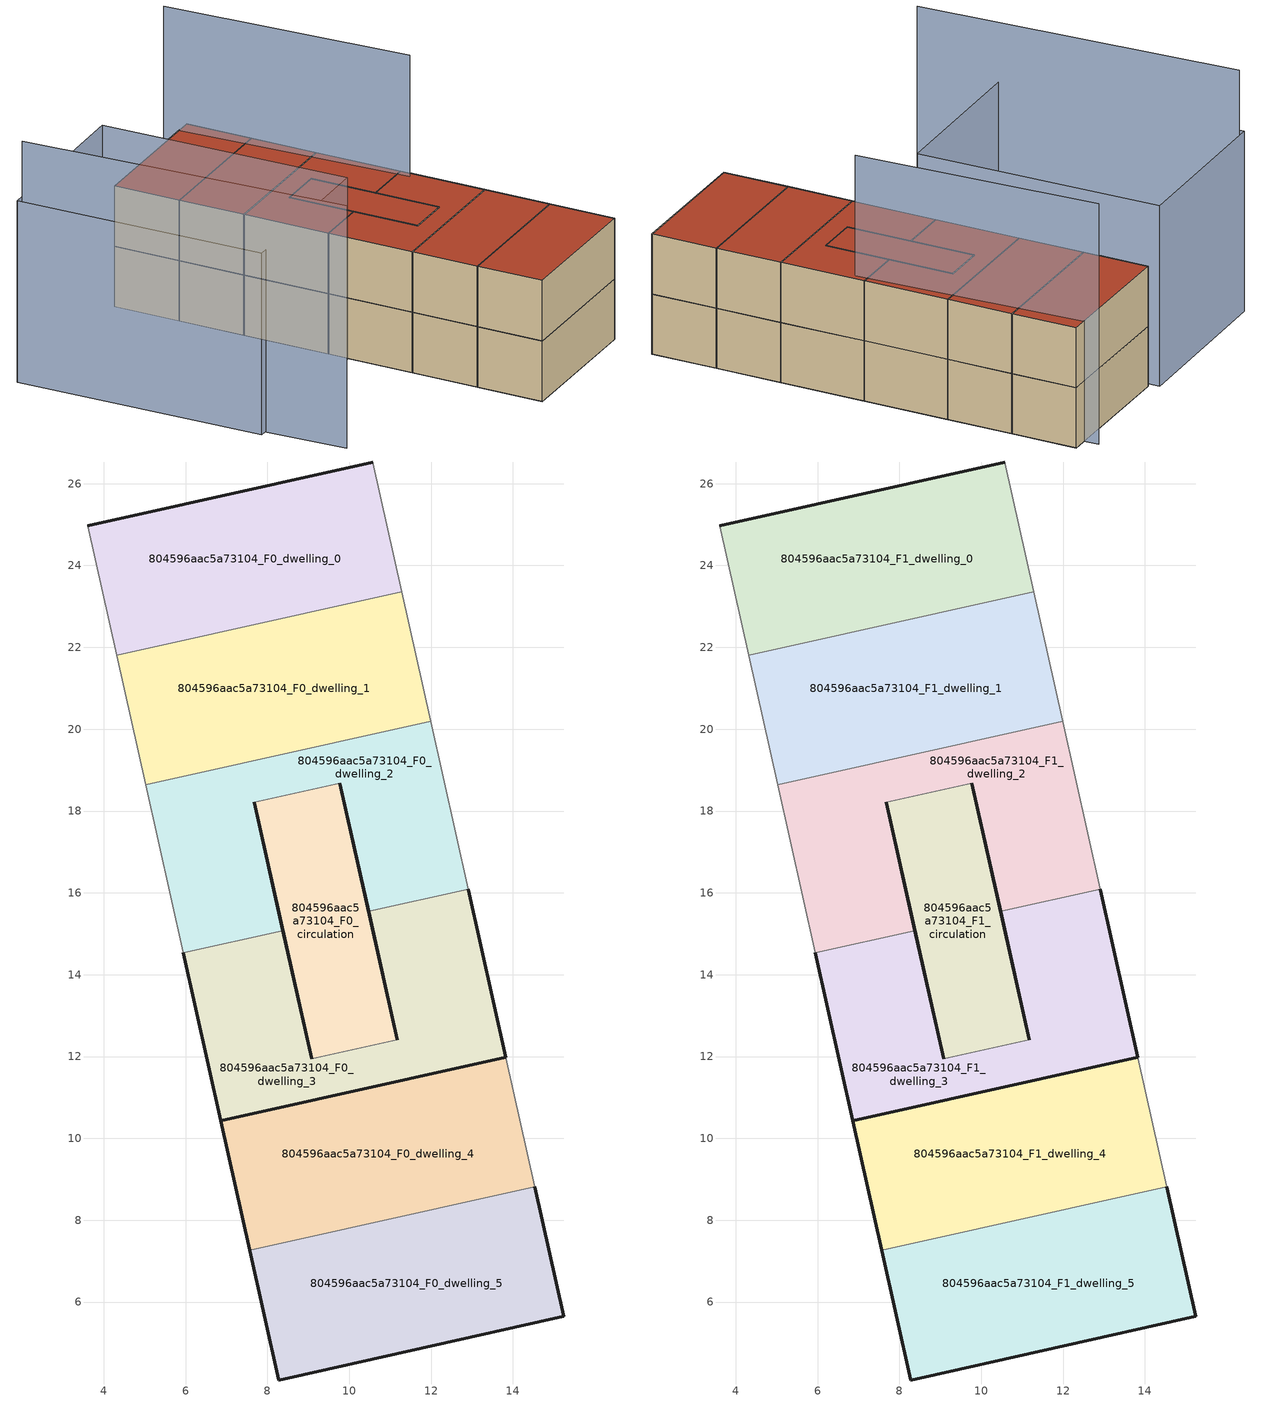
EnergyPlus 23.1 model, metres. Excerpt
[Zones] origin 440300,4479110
804596aac5a73104_F0_dwelling_0
 floor ground (EU_floor_Construction): 11.29,23.36 10.58,26.53 3.61,24.97 4.32,21.81 z0
 wall outside (EU_wall_Construction): 3.61,24.97 10.58,26.53 z0:3
 wall adiabatic (EU_wall_Construction): 4.32,21.81 3.61,24.97 / 10.58,26.53 11.29,23.36 z0:3
 wall to 804596aac5a73104_F0_dwelling_1 (EU_wall_Construction): 11.29,23.36 4.31,21.81 z0:3
804596aac5a73104_F0_dwelling_1
 floor ground (EU_floor_Construction): 11.99,20.2 11.29,23.36 4.32,21.81 5.02,18.64 z0
 wall adiabatic (EU_wall_Construction): 5.02,18.64 4.32,21.81 / 11.29,23.36 11.99,20.2 z0:3
 wall to 804596aac5a73104_F0_dwelling_2 (EU_wall_Construction): 11.99,20.2 5.02,18.64 z0:3
804596aac5a73104_F0_dwelling_2
 floor ground (EU_floor_Construction): 12.91,16.09 11.99,20.2 5.02,18.64 5.94,14.53 8.38,15.08 7.68,18.21 9.77,18.68 10.47,15.55 z0
 wall outside (EU_wall_Construction): 10.47,15.55 9.77,18.68 / 7.68,18.21 8.38,15.08 z0:3
 wall adiabatic (EU_wall_Construction): 5.94,14.53 5.02,18.64 / 11.99,20.2 12.91,16.09 z0:3
 wall to 804596aac5a73104_F0_circulation (EU_wall_Construction): 9.77,18.68 7.68,18.21 z0:3
 wall to 804596aac5a73104_F0_dwelling_3 (EU_wall_Construction): 8.38,15.08 5.94,14.53 / 12.91,16.09 10.47,15.55 z0:3
804596aac5a73104_F0_dwelling_3
 floor ground (EU_floor_Construction): 13.83,11.99 12.91,16.09 10.47,15.55 11.17,12.41 9.08,11.95 8.38,15.08 5.94,14.53 6.86,10.43 z0
 wall outside (EU_wall_Construction): 8.38,15.08 9.08,11.95 / 11.17,12.41 10.47,15.55 / 12.91,16.09 13.83,11.99 6.86,10.43 5.94,14.53 z0:3
 wall to 804596aac5a73104_F0_circulation (EU_wall_Construction): 9.08,11.95 11.17,12.41 z0:3
804596aac5a73104_F0_dwelling_4
 floor ground (EU_floor_Construction): 14.54,8.82 13.83,11.99 6.86,10.43 7.56,7.26 z0
 wall outside (EU_wall_Construction): 7.56,7.26 6.86,10.43 13.83,11.98 z0:3
 wall adiabatic (EU_wall_Construction): 13.83,11.99 14.54,8.82 z0:3
 wall to 804596aac5a73104_F0_dwelling_5 (EU_wall_Construction): 14.54,8.82 7.56,7.26 z0:3
804596aac5a73104_F0_dwelling_5
 floor ground (EU_floor_Construction): 15.24,5.65 14.54,8.82 7.56,7.26 8.27,4.09 z0
 wall outside (EU_wall_Construction): 14.54,8.82 15.24,5.65 8.27,4.09 7.56,7.26 z0:3
804596aac5a73104_F0_circulation
 floor ground (EU_floor_Construction): 11.17,12.41 9.77,18.68 7.68,18.21 9.08,11.95 z0
 wall outside (EU_wall_Construction): 9.77,18.68 11.17,12.41 / 9.08,11.95 7.68,18.21 z0:3
804596aac5a73104_F1_dwelling_0
 floor to 804596aac5a73104_F0_dwelling_0 (EU_floor_Construction): 11.29,23.36 10.58,26.53 3.61,24.97 4.31,21.81 z3
 wall outside (EU_wall_Construction): 3.61,24.97 10.58,26.53 z3:6
 wall adiabatic (EU_wall_Construction): 4.32,21.81 3.61,24.97 / 10.58,26.53 11.29,23.36 z3:6
 wall to 804596aac5a73104_F1_dwelling_1 (EU_wall_Construction): 11.29,23.36 4.31,21.81 z3:6
 roof outside (EU_roof_Construction): 10.58,26.53 11.29,23.36 4.32,21.81 3.61,24.97 z6
804596aac5a73104_F1_dwelling_1
 floor to 804596aac5a73104_F0_dwelling_1 (EU_floor_Construction): 11.99,20.2 11.29,23.36 4.31,21.81 5.02,18.64 z3
 wall adiabatic (EU_wall_Construction): 5.02,18.64 4.32,21.81 / 11.29,23.36 11.99,20.2 z3:6
 wall to 804596aac5a73104_F1_dwelling_2 (EU_wall_Construction): 11.99,20.2 5.02,18.64 z3:6
 roof outside (EU_roof_Construction): 11.29,23.36 11.99,20.2 5.02,18.64 4.32,21.81 z6
804596aac5a73104_F1_dwelling_2
 floor to 804596aac5a73104_F0_dwelling_2 (EU_floor_Construction): 12.91,16.09 11.99,20.2 5.02,18.64 5.94,14.53 8.38,15.08 7.68,18.21 9.77,18.68 10.47,15.55 z3
 wall outside (EU_wall_Construction): 10.47,15.55 9.77,18.68 / 7.68,18.21 8.38,15.08 z3:6
 wall adiabatic (EU_wall_Construction): 5.94,14.53 5.02,18.64 / 11.99,20.2 12.91,16.09 z3:6
 wall to 804596aac5a73104_F1_circulation (EU_wall_Construction): 9.77,18.68 7.68,18.21 z3:6
 wall to 804596aac5a73104_F1_dwelling_3 (EU_wall_Construction): 8.38,15.08 5.94,14.53 / 12.91,16.09 10.47,15.55 z3:6
 roof outside (EU_roof_Construction): 11.99,20.2 12.91,16.09 10.47,15.55 9.77,18.68 7.68,18.21 8.38,15.08 5.94,14.53 5.02,18.64 z6
804596aac5a73104_F1_dwelling_3
 floor to 804596aac5a73104_F0_dwelling_3 (EU_floor_Construction): 13.83,11.99 12.91,16.09 10.47,15.55 11.17,12.41 9.08,11.95 8.38,15.08 5.94,14.53 6.86,10.43 z3
 wall outside (EU_wall_Construction): 8.38,15.08 9.08,11.95 / 11.17,12.41 10.47,15.55 / 12.91,16.09 13.83,11.99 6.86,10.43 5.94,14.53 z3:6
 wall to 804596aac5a73104_F1_circulation (EU_wall_Construction): 9.08,11.95 11.17,12.41 z3:6
 roof outside (EU_roof_Construction): 12.91,16.09 13.83,11.99 6.86,10.43 5.94,14.53 8.38,15.08 9.08,11.95 11.17,12.41 10.47,15.55 z6
804596aac5a73104_F1_dwelling_4
 floor to 804596aac5a73104_F0_dwelling_4 (EU_floor_Construction): 14.54,8.82 13.83,11.99 6.86,10.43 7.56,7.26 z3
 wall outside (EU_wall_Construction): 7.56,7.26 6.86,10.43 13.83,11.98 z3:6
 wall adiabatic (EU_wall_Construction): 13.83,11.99 14.54,8.82 z3:6
 wall to 804596aac5a73104_F1_dwelling_5 (EU_wall_Construction): 14.54,8.82 7.56,7.26 z3:6
 roof outside (EU_roof_Construction): 13.83,11.99 14.54,8.82 7.56,7.26 6.86,10.43 z6
804596aac5a73104_F1_dwelling_5
 floor to 804596aac5a73104_F0_dwelling_5 (EU_floor_Construction): 15.24,5.65 14.54,8.82 7.56,7.26 8.27,4.09 z3
 wall outside (EU_wall_Construction): 14.54,8.82 15.24,5.65 8.27,4.09 7.56,7.26 z3:6
 roof outside (EU_roof_Construction): 14.54,8.82 15.24,5.65 8.27,4.09 7.56,7.26 z6
804596aac5a73104_F1_circulation
 floor to 804596aac5a73104_F0_circulation (EU_floor_Construction): 11.17,12.41 9.77,18.68 7.68,18.21 9.08,11.95 z3
 wall outside (EU_wall_Construction): 9.77,18.68 11.17,12.41 / 9.08,11.95 7.68,18.21 z3:6
 roof outside (EU_roof_Construction): 9.77,18.68 11.17,12.41 9.08,11.95 7.68,18.21 z6
shading: -5.03,23.16 -0.92,7.79 / 12.74,15.42 9.64,27.07 z0:12; 13.96,5.55 10.86,13.1 z0:3; -2.3,11.56 -5.09,23.4 / -5.09,23.4 3.26,25.36 / 3.26,25.36 6.05,13.53 / 6.05,13.53 -2.3,11.56 z0:9
[Building]
EU S2 Campaign: North Axis=0; Terrain=City; Solar Distribution=FullExterior
[Site:Location]
Madrid: Latitude=40.5; Longitude=-3.5; Time Zone=1; Elevation=609
[SizingPeriod:WeatherFileDays]
AnnualSizingPeriod: Begin Month=1; Begin Day of Month=1; End Month=12; End Day of Month=31; Day of Week for Start Day=Monday; Use Weather File Daylight Saving Period=No; Use Weather File Rain and Snow Indicators=No
[MATERIAL]
EU_InternalMass_Material: Roughness=MediumRough; Thickness=0.1; Conductivity=1; Density=1800; Specific Heat=900; Thermal Absorptance=0.9; Solar Absorptance=0.7; Visible Absorptance=0.7
[MATERIAL:NOMASS] Roughness=MediumRough; Thermal Absorptance=0.9; Solar Absorptance=0.7; Visible Absorptance=0.7
Name | Thermal Resistance
EU_wall_NoMass | 1.60022
EU_roof_NoMass | 1.57597
EU_floor_NoMass | 0.470652
[CONSTRUCTION]
EU_wall_Construction: EU_wall_NoMass
EU_roof_Construction: EU_roof_NoMass
EU_floor_Construction: EU_floor_NoMass
EU_InternalMass_Construction: EU_InternalMass_Material
[ZONE] Type=1; Multiplier=1; Ceiling Height=autocalculate; Floor Area=autocalculate; Part of Total Floor Area=Yes
Name | Volume
804596aac5a73104_F0_dwelling_0 | 69.5295
804596aac5a73104_F1_dwelling_0 | 69.5299
804596aac5a73104_F0_dwelling_1; 804596aac5a73104_F1_dwelling_1 | 69.5413
804596aac5a73104_F0_dwelling_2 | 69.5372
804596aac5a73104_F1_dwelling_2; 804596aac5a73104_F0_dwelling_3 | 69.5376
804596aac5a73104_F1_dwelling_3 | 69.538
804596aac5a73104_F0_dwelling_4 | 69.5314
804596aac5a73104_F1_dwelling_4 | 69.5317
804596aac5a73104_F0_dwelling_5; 804596aac5a73104_F1_dwelling_5 | 69.5405
804596aac5a73104_F0_circulation | 41.2482
804596aac5a73104_F1_circulation | 41.2478
[INTERNALMASS] Construction=EU_InternalMass_Construction; Surface Area=23.1782
Name | Zone or ZoneList
804596aac5a73104_F0_dwelling_0_EU_InternalMass | 804596aac5a73104_F0_dwelling_0
804596aac5a73104_F0_dwelling_1_EU_InternalMass | 804596aac5a73104_F0_dwelling_1
804596aac5a73104_F0_dwelling_2_EU_InternalMass | 804596aac5a73104_F0_dwelling_2
804596aac5a73104_F0_dwelling_3_EU_InternalMass | 804596aac5a73104_F0_dwelling_3
804596aac5a73104_F0_dwelling_4_EU_InternalMass | 804596aac5a73104_F0_dwelling_4
804596aac5a73104_F0_dwelling_5_EU_InternalMass | 804596aac5a73104_F0_dwelling_5
804596aac5a73104_F1_dwelling_0_EU_InternalMass | 804596aac5a73104_F1_dwelling_0
804596aac5a73104_F1_dwelling_1_EU_InternalMass | 804596aac5a73104_F1_dwelling_1
804596aac5a73104_F1_dwelling_2_EU_InternalMass | 804596aac5a73104_F1_dwelling_2
804596aac5a73104_F1_dwelling_3_EU_InternalMass | 804596aac5a73104_F1_dwelling_3
804596aac5a73104_F1_dwelling_4_EU_InternalMass | 804596aac5a73104_F1_dwelling_4
804596aac5a73104_F1_dwelling_5_EU_InternalMass | 804596aac5a73104_F1_dwelling_5
[OTHEREQUIPMENT] Fuel Type=Electricity; Design Level Calculation Method=Watts/Area; Power per Zone Floor Area=1; Fraction Latent=0; Fraction Radiant=0; Fraction Lost=0; Carbon Dioxide Generation Rate=0; EndUse Subcategory=EU_Step8_InternalGains
Name | Zone or ZoneList or Space or SpaceList | Schedule
EU_Step8_InternalGain_804596aac5a73104_F0_dwelling_0_f000 | 804596aac5a73104_F0_dwelling_0 | EU_Step8_GainSchedule_804596aac5a73104_F0_dwelling_0_f000
EU_Step8_InternalGain_804596aac5a73104_F0_dwelling_1_f000 | 804596aac5a73104_F0_dwelling_1 | EU_Step8_GainSchedule_804596aac5a73104_F0_dwelling_1_f000
EU_Step8_InternalGain_804596aac5a73104_F0_dwelling_2_f000 | 804596aac5a73104_F0_dwelling_2 | EU_Step8_GainSchedule_804596aac5a73104_F0_dwelling_2_f000
EU_Step8_InternalGain_804596aac5a73104_F0_dwelling_3_f000 | 804596aac5a73104_F0_dwelling_3 | EU_Step8_GainSchedule_804596aac5a73104_F0_dwelling_3_f000
EU_Step8_InternalGain_804596aac5a73104_F0_dwelling_4_f000 | 804596aac5a73104_F0_dwelling_4 | EU_Step8_GainSchedule_804596aac5a73104_F0_dwelling_4_f000
EU_Step8_InternalGain_804596aac5a73104_F0_dwelling_5_f000 | 804596aac5a73104_F0_dwelling_5 | EU_Step8_GainSchedule_804596aac5a73104_F0_dwelling_5_f000
EU_Step8_InternalGain_804596aac5a73104_F1_dwelling_0_f000 | 804596aac5a73104_F1_dwelling_0 | EU_Step8_GainSchedule_804596aac5a73104_F1_dwelling_0_f000
EU_Step8_InternalGain_804596aac5a73104_F1_dwelling_1_f000 | 804596aac5a73104_F1_dwelling_1 | EU_Step8_GainSchedule_804596aac5a73104_F1_dwelling_1_f000
EU_Step8_InternalGain_804596aac5a73104_F1_dwelling_2_f000 | 804596aac5a73104_F1_dwelling_2 | EU_Step8_GainSchedule_804596aac5a73104_F1_dwelling_2_f000
EU_Step8_InternalGain_804596aac5a73104_F1_dwelling_3_f000 | 804596aac5a73104_F1_dwelling_3 | EU_Step8_GainSchedule_804596aac5a73104_F1_dwelling_3_f000
EU_Step8_InternalGain_804596aac5a73104_F1_dwelling_4_f000 | 804596aac5a73104_F1_dwelling_4 | EU_Step8_GainSchedule_804596aac5a73104_F1_dwelling_4_f000
EU_Step8_InternalGain_804596aac5a73104_F1_dwelling_5_f000 | 804596aac5a73104_F1_dwelling_5 | EU_Step8_GainSchedule_804596aac5a73104_F1_dwelling_5_f000
[ZONEINFILTRATION:DESIGNFLOWRATE] Schedule=EU_AlwaysOn; Design Flow Rate Calculation Method=Flow/Area; Flow Rate per Floor Area=0.0005; Constant Term Coefficient=1; Temperature Term Coefficient=0; Velocity Term Coefficient=0; Velocity Squared Term Coefficient=0
Name | Zone or ZoneList or Space or SpaceList
EU_Circulation_Infiltration_804596aac5a73104_F0_circulation | 804596aac5a73104_F0_circulation
EU_Circulation_Infiltration_804596aac5a73104_F1_circulation | 804596aac5a73104_F1_circulation
[ZONEVENTILATION:DESIGNFLOWRATE] Schedule=EU_AlwaysOn; Design Flow Rate Calculation Method=AirChanges/Hour; Air Changes per Hour=0.480704; Ventilation Type=Natural; Fan Pressure Rise=0; Fan Total Efficiency=1; Constant Term Coefficient=1; Temperature Term Coefficient=0; Velocity Term Coefficient=0; Velocity Squared Term Coefficient=0; Minimum Indoor Temperature=-100; Maximum Indoor Temperature=100; Delta Temperature=-100; Minimum Outdoor Temperature=-100; Maximum Outdoor Temperature=100; Maximum Wind Speed=40
Name | Zone or ZoneList or Space or SpaceList
EU_ConstantAir_804596aac5a73104_F0_dwelling_0 | 804596aac5a73104_F0_dwelling_0
EU_ConstantAir_804596aac5a73104_F0_dwelling_1 | 804596aac5a73104_F0_dwelling_1
EU_ConstantAir_804596aac5a73104_F0_dwelling_2 | 804596aac5a73104_F0_dwelling_2
EU_ConstantAir_804596aac5a73104_F0_dwelling_3 | 804596aac5a73104_F0_dwelling_3
EU_ConstantAir_804596aac5a73104_F0_dwelling_4 | 804596aac5a73104_F0_dwelling_4
EU_ConstantAir_804596aac5a73104_F0_dwelling_5 | 804596aac5a73104_F0_dwelling_5
EU_ConstantAir_804596aac5a73104_F1_dwelling_0 | 804596aac5a73104_F1_dwelling_0
EU_ConstantAir_804596aac5a73104_F1_dwelling_1 | 804596aac5a73104_F1_dwelling_1
EU_ConstantAir_804596aac5a73104_F1_dwelling_2 | 804596aac5a73104_F1_dwelling_2
EU_ConstantAir_804596aac5a73104_F1_dwelling_3 | 804596aac5a73104_F1_dwelling_3
EU_ConstantAir_804596aac5a73104_F1_dwelling_4 | 804596aac5a73104_F1_dwelling_4
EU_ConstantAir_804596aac5a73104_F1_dwelling_5 | 804596aac5a73104_F1_dwelling_5
[HVACTEMPLATE:THERMOSTAT] Constant Heating Setpoint=20; Constant Cooling Setpoint=50
EU_HeatOnly_804596aac5a73104_F0_dwelling_0; EU_HeatOnly_804596aac5a73104_F0_dwelling_1; EU_HeatOnly_804596aac5a73104_F0_dwelling_2; EU_HeatOnly_804596aac5a73104_F0_dwelling_3; EU_HeatOnly_804596aac5a73104_F0_dwelling_4; EU_HeatOnly_804596aac5a73104_F0_dwelling_5; EU_HeatOnly_804596aac5a73104_F1_dwelling_0; EU_HeatOnly_804596aac5a73104_F1_dwelling_1; EU_HeatOnly_804596aac5a73104_F1_dwelling_2; EU_HeatOnly_804596aac5a73104_F1_dwelling_3; EU_HeatOnly_804596aac5a73104_F1_dwelling_4; EU_HeatOnly_804596aac5a73104_F1_dwelling_5
[HVACTEMPLATE:ZONE:IDEALLOADSAIRSYSTEM] System Availability Schedule=EU_AlwaysOn; Maximum Heating Supply Air Temperature=50; Minimum Cooling Supply Air Temperature=13; Maximum Heating Supply Air Humidity Ratio=0.0156; Minimum Cooling Supply Air Humidity Ratio=0.0077; Heating Limit=NoLimit; Cooling Limit=NoLimit; Heating Availability Schedule=EU_AlwaysOn; Cooling Availability Schedule=EU_CoolingOff; Dehumidification Control Type=ConstantSensibleHeatRatio; Cooling Sensible Heat Ratio=0.7; Dehumidification Setpoint=60; Humidification Control Type=None; Humidification Setpoint=30; Outdoor Air Method=None; Outdoor Air Flow Rate per Person=0.00944; Outdoor Air Flow Rate per Zone Floor Area=0; Outdoor Air Flow Rate per Zone=0; Demand Controlled Ventilation Type=None; Outdoor Air Economizer Type=NoEconomizer; Heat Recovery Type=None; Sensible Heat Recovery Effectiveness=0.7; Latent Heat Recovery Effectiveness=0.65
Name | Template Thermostat
804596aac5a73104_F0_dwelling_0 | EU_HeatOnly_804596aac5a73104_F0_dwelling_0
804596aac5a73104_F0_dwelling_1 | EU_HeatOnly_804596aac5a73104_F0_dwelling_1
804596aac5a73104_F0_dwelling_2 | EU_HeatOnly_804596aac5a73104_F0_dwelling_2
804596aac5a73104_F0_dwelling_3 | EU_HeatOnly_804596aac5a73104_F0_dwelling_3
804596aac5a73104_F0_dwelling_4 | EU_HeatOnly_804596aac5a73104_F0_dwelling_4
804596aac5a73104_F0_dwelling_5 | EU_HeatOnly_804596aac5a73104_F0_dwelling_5
804596aac5a73104_F1_dwelling_0 | EU_HeatOnly_804596aac5a73104_F1_dwelling_0
804596aac5a73104_F1_dwelling_1 | EU_HeatOnly_804596aac5a73104_F1_dwelling_1
804596aac5a73104_F1_dwelling_2 | EU_HeatOnly_804596aac5a73104_F1_dwelling_2
804596aac5a73104_F1_dwelling_3 | EU_HeatOnly_804596aac5a73104_F1_dwelling_3
804596aac5a73104_F1_dwelling_4 | EU_HeatOnly_804596aac5a73104_F1_dwelling_4
804596aac5a73104_F1_dwelling_5 | EU_HeatOnly_804596aac5a73104_F1_dwelling_5
[SIZING:ZONE] Zone Cooling Design Supply Air Temperature Input Method=SupplyAirTemperature; Zone Cooling Design Supply Air Temperature=13; Zone Heating Design Supply Air Temperature Input Method=SupplyAirTemperature; Zone Heating Design Supply Air Temperature=50; Zone Cooling Design Supply Air Humidity Ratio=0.008; Zone Heating Design Supply Air Humidity Ratio=0.008; Cooling Design Air Flow Method=DesignDay; Cooling Design Air Flow Rate=0; Cooling Minimum Air Flow per Zone Floor Area=0.000762; Cooling Minimum Air Flow=0; Cooling Minimum Air Flow Fraction=0.2; Heating Design Air Flow Method=DesignDay; Heating Design Air Flow Rate=0; Heating Maximum Air Flow per Zone Floor Area=0.002032; Heating Maximum Air Flow=0.141576; Heating Maximum Air Flow Fraction=0.3; Account for Dedicated Outdoor Air System=No; Dedicated Outdoor Air System Control Strategy=NeutralSupplyAir; Dedicated Outdoor Air Low Setpoint Temperature for Design=autosize; Dedicated Outdoor Air High Setpoint Temperature for Design=autosize; Zone Load Sizing Method=Sensible Load Only No Latent Load; Zone Latent Cooling Design Supply Air Humidity Ratio Input Method=HumidityRatioDifference; Zone Cooling Design Supply Air Humidity Ratio Difference=0.005; Zone Latent Heating Design Supply Air Humidity Ratio Input Method=HumidityRatioDifference; Zone Humidification Design Supply Air Humidity Ratio Difference=0.005
804596aac5a73104_F0_dwelling_0; 804596aac5a73104_F0_dwelling_1; 804596aac5a73104_F0_dwelling_2; 804596aac5a73104_F0_dwelling_3; 804596aac5a73104_F0_dwelling_4; 804596aac5a73104_F0_dwelling_5; 804596aac5a73104_F1_dwelling_0; 804596aac5a73104_F1_dwelling_1; 804596aac5a73104_F1_dwelling_2; 804596aac5a73104_F1_dwelling_3; 804596aac5a73104_F1_dwelling_4; 804596aac5a73104_F1_dwelling_5
[SCHEDULE:CONSTANT]
Name | Hourly Value
EU_AlwaysOn | 1
EU_CoolingOff | 0
[SCHEDULE:FILE] Column Number=1; Rows to Skip at Top=0; Number of Hours of Data=8760; Column Separator=Comma; Interpolate to Timestep=No; Minutes per Item=60; Adjust Schedule for Daylight Savings=Yes
Name | File
EU_Step8_GainSchedule_804596aac5a73104_F0_dwelling_0_f000 | ../../schedules/804596aac5a73104/804596aac5a73104_F0_dwelling_0_f000_gain.csv
EU_Step8_GainSchedule_804596aac5a73104_F0_dwelling_1_f000 | ../../schedules/804596aac5a73104/804596aac5a73104_F0_dwelling_1_f000_gain.csv
EU_Step8_GainSchedule_804596aac5a73104_F0_dwelling_2_f000 | ../../schedules/804596aac5a73104/804596aac5a73104_F0_dwelling_2_f000_gain.csv
EU_Step8_GainSchedule_804596aac5a73104_F0_dwelling_3_f000 | ../../schedules/804596aac5a73104/804596aac5a73104_F0_dwelling_3_f000_gain.csv
EU_Step8_GainSchedule_804596aac5a73104_F0_dwelling_4_f000 | ../../schedules/804596aac5a73104/804596aac5a73104_F0_dwelling_4_f000_gain.csv
EU_Step8_GainSchedule_804596aac5a73104_F0_dwelling_5_f000 | ../../schedules/804596aac5a73104/804596aac5a73104_F0_dwelling_5_f000_gain.csv
EU_Step8_GainSchedule_804596aac5a73104_F1_dwelling_0_f000 | ../../schedules/804596aac5a73104/804596aac5a73104_F1_dwelling_0_f000_gain.csv
EU_Step8_GainSchedule_804596aac5a73104_F1_dwelling_1_f000 | ../../schedules/804596aac5a73104/804596aac5a73104_F1_dwelling_1_f000_gain.csv
EU_Step8_GainSchedule_804596aac5a73104_F1_dwelling_2_f000 | ../../schedules/804596aac5a73104/804596aac5a73104_F1_dwelling_2_f000_gain.csv
EU_Step8_GainSchedule_804596aac5a73104_F1_dwelling_3_f000 | ../../schedules/804596aac5a73104/804596aac5a73104_F1_dwelling_3_f000_gain.csv
EU_Step8_GainSchedule_804596aac5a73104_F1_dwelling_4_f000 | ../../schedules/804596aac5a73104/804596aac5a73104_F1_dwelling_4_f000_gain.csv
EU_Step8_GainSchedule_804596aac5a73104_F1_dwelling_5_f000 | ../../schedules/804596aac5a73104/804596aac5a73104_F1_dwelling_5_f000_gain.csv
